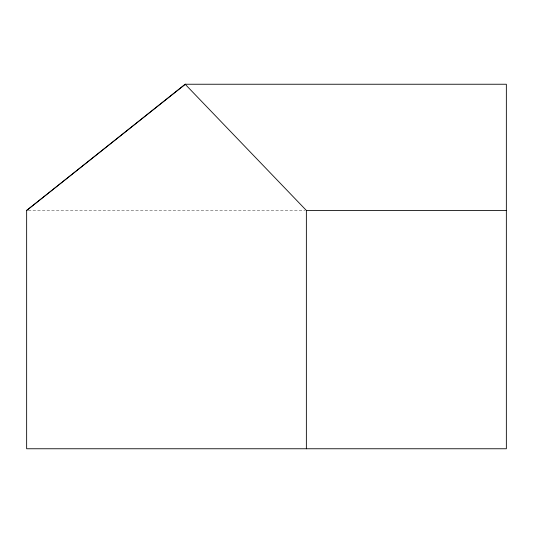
<?xml version="1.0" encoding="UTF-8"?>
<svg xmlns="http://www.w3.org/2000/svg" width="533" height="533" viewBox="0 0 533 533"><rect width="100%" height="100%" fill="white"/><g stroke="black" fill="none" stroke-linecap="round" stroke-linejoin="round"><path stroke-width="0.4" stroke-dasharray="2.67 2" d="M28.316 210.442L304.809 210.442"/><path stroke-width="0.8" d="M26.65 210.442L185.164 84.241L506.35 84.241L506.35 448.759L26.65 448.759L26.65 210.442L185.384 84.241M185.164 84.241L306.362 210.442L506.35 210.442M306.362 210.442L306.362 448.759"/></g></svg>
